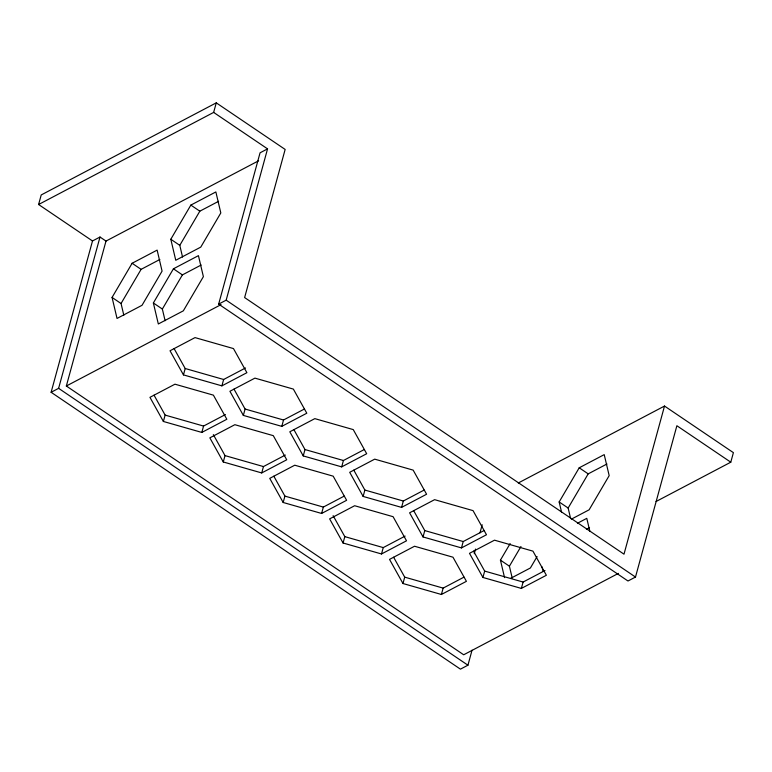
<?xml version="1.0" encoding="UTF-8"?>
<svg xmlns="http://www.w3.org/2000/svg" width="772" height="772" viewBox="0 0 772 772"><rect width="100%" height="100%" fill="white"/><g stroke="black" fill="none" stroke-linecap="round" stroke-linejoin="round"><path stroke-width="1.16" d="M258.581 160.798L105.996 241.076L100.003 237.023L92.505 240.97L38.6 204.512L41.215 194.949L216.266 102.85L285.148 149.44L244.627 297.567L623.998 554.18L664.518 406.053L733.4 452.643L730.785 462.196L656.065 501.511M472.039 650.188L467.938 665.203L460.43 669.15L51.116 392.282L92.505 240.97M51.116 392.282L58.614 388.335L100.003 237.023M618.401 573.384L463.692 654.781L66.344 386.01L105.996 241.076M38.6 204.512L213.651 112.403L216.266 102.85M163.384 421.464L149.951 397.339L174.964 384.186L213.4 395.148L226.833 419.264L201.82 432.426L163.384 421.464L165.131 415.095L154.033 395.167M183.456 374.893L170.023 350.768L195.026 337.605L233.472 348.577L246.895 372.693L221.892 385.855L183.456 374.893L185.193 368.514L174.096 348.587M730.785 462.196L676.88 425.739L635.491 577.051L627.983 580.998L218.659 304.129L260.058 152.817L267.556 148.871L213.651 112.403M218.659 304.129L226.167 300.173L267.556 148.871M201.82 432.426L203.567 426.057L225.453 414.545M221.892 385.855L223.639 379.486L245.515 367.974M223.282 461.974L209.849 437.849L234.852 424.697L273.298 435.659L286.73 459.784L261.718 472.937L223.282 461.974L225.019 455.605L213.342 434.626M243.344 415.404L229.921 391.279L254.924 378.126L293.36 389.088L306.793 413.213L281.79 426.366L243.344 415.404L245.091 409.035L233.993 389.107M261.718 472.937L263.464 466.568L285.341 455.055M281.79 426.366L283.527 419.997L304.371 409.035M283.17 502.485L269.746 478.37L294.75 465.207L333.186 476.17L346.618 500.295L321.615 513.457L283.17 502.485L284.916 496.116L273.819 476.189M303.242 455.914L289.809 431.799L314.822 418.636L353.258 429.599L366.69 453.724L341.678 466.877L303.242 455.914L304.988 449.545L293.891 429.618M321.615 513.457L323.352 507.079L344.196 496.116M341.678 466.877L343.424 460.508L364.268 449.545M343.067 543.005L329.634 518.88L354.647 505.728L393.083 516.69L406.516 540.805L381.503 553.968L343.067 543.005L344.814 536.627L333.128 515.657M363.139 496.435L349.706 472.31L374.709 459.147L413.155 470.119L426.588 494.234L401.575 507.397L363.139 496.435L364.876 490.056L353.788 470.129M381.503 553.968L383.25 547.599L405.136 536.086M401.575 507.397L403.322 501.028L424.156 490.056M402.965 583.516L389.532 559.391L414.535 546.238L452.981 557.201L466.413 581.326L441.401 594.479L402.965 583.516L404.702 577.147L393.614 557.22M423.027 536.945L409.604 512.82L434.607 499.667L473.043 510.63L486.476 534.755L461.473 547.908L423.027 536.945L424.774 530.576L413.676 510.649M441.401 594.479L443.147 588.11L463.982 577.147M461.473 547.908L463.21 541.539L484.054 530.576M474.269 553.707L475.533 549.075M479.972 532.873L482.182 524.777M482.925 577.456L469.492 553.331L494.505 540.178L532.941 551.14L546.373 575.265L521.361 588.418L482.925 577.456L484.671 571.087L473.574 551.16M521.361 588.418L523.107 582.049L544.993 570.537M112.065 297.432L132.118 263.271L157.131 250.109L162.081 271.117L142.038 305.287L117.026 318.44L112.065 297.432L121.05 303.512L123.809 315.188M121.05 303.512L141.102 269.351L159.862 259.479M170.805 239.262L190.848 205.101L215.861 191.939L220.811 212.947L200.768 247.117L175.755 260.27L170.805 239.262L179.789 245.342L182.539 257.018M179.789 245.342L199.832 211.181L218.592 201.309M153.367 302.971L173.42 268.81L198.433 255.648L203.383 276.656L183.34 310.827L158.328 323.979L153.367 302.971L162.352 309.051L165.111 320.727M162.352 309.051L182.404 274.89L201.164 265.018M504.56 577.63L500.43 560.125L510.147 543.565M512.164 577.871L509.414 566.204L520.955 546.528M561.64 512.463L559.16 501.954L579.212 467.793L604.215 454.631L609.176 475.639L589.123 509.809L571.405 519.131M537.08 556.593L530.393 567.98L510.591 578.392M570.624 518.533L568.144 508.034L588.196 473.863L606.946 464.001M66.344 386.01L221.062 304.612M518.282 482.992L664.518 406.053M577.408 523.281L586.788 518.34L589.818 531.184M586.392 529.351L589.518 527.71M185.193 368.514L223.639 379.486M245.091 409.035L283.527 419.997M304.988 449.545L343.424 460.508M165.131 415.095L203.567 426.057M364.876 490.056L403.322 501.028M225.019 455.605L263.464 466.568M424.774 530.576L463.21 541.539M284.916 496.116L323.352 507.079M484.671 571.087L523.107 582.049M344.814 536.627L383.25 547.599M404.702 577.147L443.147 588.11M190.848 205.101L199.832 211.181M579.212 467.793L588.196 473.863M559.16 501.954L568.144 508.034M226.167 300.173L635.491 577.051M173.42 268.81L182.404 274.89M132.118 263.271L141.102 269.351M500.43 560.125L509.414 566.204M58.614 388.335L467.938 665.203M542.002 566.831L543.102 571.502"/></g></svg>
